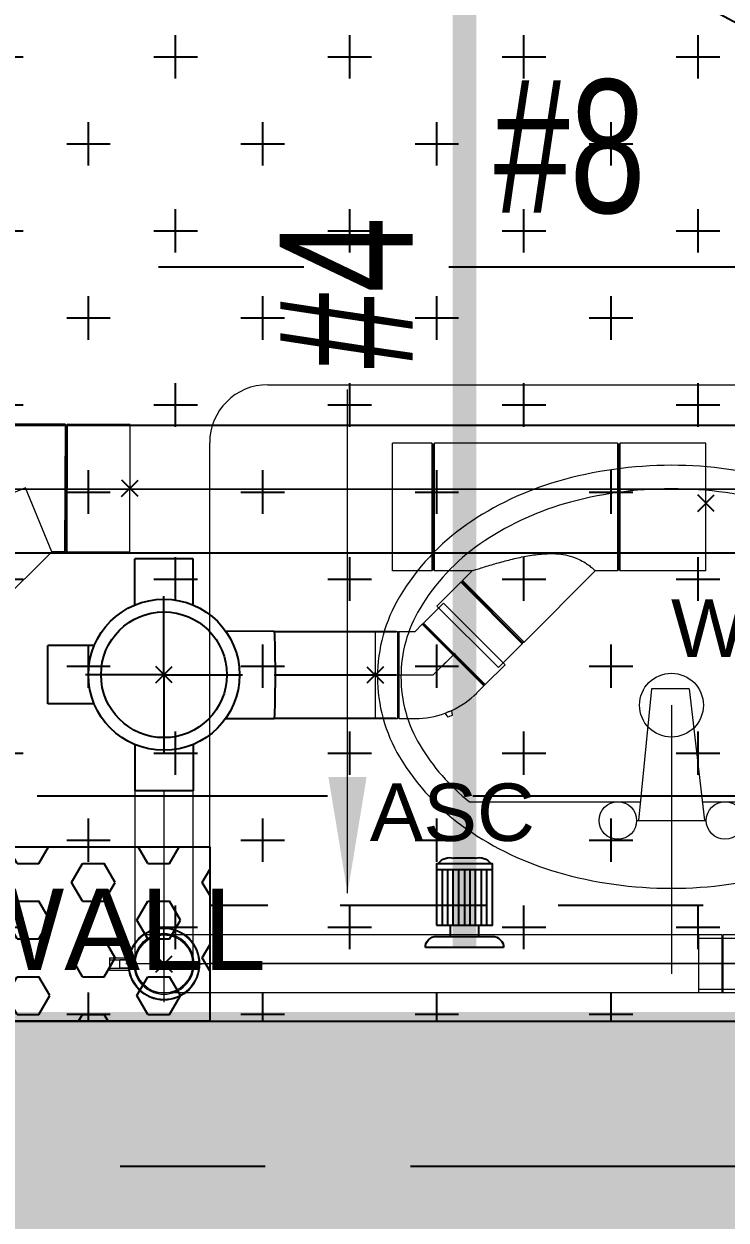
# Model space of a CAD drawing. Header units: millimetres. Extents: x 1135099 to 1230264, y -5736945 to -5695799.
# Drawn here: x 1198131 to 1198736, y -5708021 to -5706990 of the extents above; entities that cross this region are included whole.
import ezdxf

# ---------------------------------------------------------------- set-up
doc = ezdxf.new("R2010")
doc.units = ezdxf.units.MM
doc.header["$LTSCALE"] = 1000
doc.header["$MEASUREMENT"] = 0
for name, pattern in [('2BHK-A - BACK$1$( Hidden )', [0.375, 0.25, -0.125]), ('2BHK-A - BACK$1$AUDIT_D_120904163729-0', [0]), ('2BHK-A - BACK$1$HIDDEN', [0.375, 0.25, -0.125]), ('AUDIT_D_120904163729-0', [0]), ('T8(T9 IS SIMILAR) - DIMENSION & TEXTING$0$1', [0]), ('T8(T9 IS SIMILAR) - DIMENSION & TEXTING$0$CENTERX2', [101.6, 63.5, -12.7, 12.7, -12.7]), ('T8(T9 IS SIMILAR) - DIMENSION & TEXTING$0$HIDDEN', [0.375, 0.25, -0.125]), ('T8(T9 IS SIMILAR) - DIMENSION & TEXTING$1$AUDIT_D_120904163729-0', [0]), ('T8_REFUGE COLUMNS$0$CENTER2', [1.125, 0.75, -0.125, 0.125, -0.125])]:
    doc.linetypes.add(name, pattern=pattern)
doc.layers.get('0').update_dxf_attribs({"linetype": 'AUDIT_D_120904163729-0'})
for name, color, linetype in [('2BHK-A - BACK$0$A-TOI SUNK 50MM', 8, 'Continuous'), ('2BHK-A - BACK$0$LEDGE WALL', 5, 'Continuous'), ('2BHK-A - BACK$1$A-HATCH -160', 251, '2BHK-A - BACK$1$AUDIT_D_120904163729-0'), ('T8(T9 IS SIMILAR) - DIMENSION & TEXTING$0$2BHK-A - BACK$0$ANNO', 7, 'Continuous'), ('T8(T9 IS SIMILAR) - DIMENSION & TEXTING$0$A-DIMENSIONS', 2, 'T8(T9 IS SIMILAR) - DIMENSION & TEXTING$0$HIDDEN'), ('T8(T9 IS SIMILAR) - DIMENSION & TEXTING$0$A-PLUMBING', 7, 'T8(T9 IS SIMILAR) - DIMENSION & TEXTING$1$AUDIT_D_120904163729-0'), ('T8(T9 IS SIMILAR) - DIMENSION & TEXTING$0$KITCHEN BLOCK', 255, 'Continuous'), ('T8(T9 IS SIMILAR) - DIMENSION & TEXTING$0$pl-110 dia soil pipe', 1, 'Continuous'), ('T8(T9 IS SIMILAR) - DIMENSION & TEXTING$0$pl-110 dia soil pipe1', 1, 'Continuous'), ('T8(T9 IS SIMILAR) - DIMENSION & TEXTING$0$pl-75 dia waste pipe', 3, 'Continuous'), ('T8(T9 IS SIMILAR) - DIMENSION & TEXTING$0$pl-75 dia waste pipe1', 3, 'Continuous'), ('T8(T9 IS SIMILAR) - DIMENSION & TEXTING$0$PL-FITTINGS', 5, 'Continuous'), ('T8(T9 IS SIMILAR) - DIMENSION & TEXTING$0$U-TI-75MM WASTE WATER PIPE', 3, 'Continuous'), ('T8(T9 IS SIMILAR) - DIMENSION & TEXTING$0$U-TI-BOILER', 1, 'T8(T9 IS SIMILAR) - DIMENSION & TEXTING$0$1'), ('T8(T9 IS SIMILAR) - DIMENSION & TEXTING$0$U-TI-TEXT', 7, 'Continuous'), ('T8(T9 IS SIMILAR) - DIMENSION & TEXTING$0$U-TI-WS', 5, 'Continuous'), ('T8_REFUGE COLUMNS$0$A-CENTERLINE', 193, 'T8_REFUGE COLUMNS$0$CENTER2'), ('T8_REFUGE COLUMNS$1$A-RCC COLS', 3, 'Continuous'), ('T8_TYPICAL COLUMNS$0$A-RCC COLS', 3, 'Continuous')]:
    doc.layers.add(name, color=color, linetype=linetype)
for name, color, linetype, lineweight in [('2BHK-A - BACK$1$a-TOI-fixtures', 251, 'Continuous', 0), ('T8(T9 IS SIMILAR) - DIMENSION & TEXTING$0$pl-50dia waste pie', 6, 'Continuous', 0), ('T8(T9 IS SIMILAR) - DIMENSION & TEXTING$0$pl-50dia waste pipe1', 6, 'Continuous', 0), ('T8(T9 IS SIMILAR) - DIMENSION & TEXTING$1$R0-18-10-2014-T1-1st Podium Floor Plan$0$Text', 2, 'Continuous', 0), ('T8(T9 IS SIMILAR)$0$D&W', 8, 'Continuous', 25)]:
    doc.layers.add(name, color=color, linetype=linetype, lineweight=lineweight)
doc.layers.add('A-RERA CARPET AREA', color=30, linetype='Continuous', plot=False)
doc.layers.add('T8(T9 IS SIMILAR) - DIMENSION & TEXTING$0$GEB-BEZUG', color=2, linetype='Continuous', lineweight=25, true_color=0xffff00)
doc.layers.add('T8_REFUGE COLUMNS$1$COL-HATCH', color=7, linetype='Continuous', lineweight=25, true_color=0xa3a3a3)
doc.styles.add('T8(T9 IS SIMILAR) - DIMENSION & TEXTING$0$2BHK-A - BACK$0$arial', font='sanss___.ttf')
doc.styles.add('T8(T9 IS SIMILAR) - DIMENSION & TEXTING$0$arial', font='sanss___.ttf')
doc.styles.add('T8(T9 IS SIMILAR) - DIMENSION & TEXTING$0$Romans 1', font='romans.shx', dxfattribs={"height": 100})
doc.styles.add('T8(T9 IS SIMILAR) - DIMENSION & TEXTING$1$ARIAL ARROW', font='swisscl.ttf')
doc.styles.add('T8(T9 IS SIMILAR) - DIMENSION & TEXTING$1$Tahoma', font='tahoma.ttf')
doc.dimstyles.new('T8(T9 IS SIMILAR) - DIMENSION & TEXTING$0$ALPINE S', dxfattribs={"dimscale": 0, "dimtxt": 100, "dimasz": 75, "dimexe": 0, "dimexo": 0, "dimgap": 75, "dimtad": 1, "dimdec": 0, "dimzin": 0, "dimdsep": 46, "dimtxsty": 'T8(T9 IS SIMILAR) - DIMENSION & TEXTING$0$Romans 1', "dimblk": 'T8(T9 IS SIMILAR) - DIMENSION & TEXTING$0$_ArchTick', "dimcen": 0.09, "dimclrd": 256, "dimclre": 256, "dimclrt": 7, "dimadec": 0, "dimazin": 0, "dimtfac": 1, "dimtdec": 0, "dimtofl": 0, "dimtmove": 1, "dimatfit": 0, "dimldrblk": 'T8(T9 IS SIMILAR) - DIMENSION & TEXTING$0$_Open90', "dimfxl": 1, "dimtolj": 1, "dimtzin": 0, "dimarcsym": 0})
doc.dimstyles.new('T8(T9 IS SIMILAR) - DIMENSION & TEXTING$1$SAMATA STD', dxfattribs={"dimtxt": 100, "dimasz": 50, "dimexe": 50, "dimexo": 50, "dimgap": 10, "dimtad": 0, "dimdec": 0, "dimrnd": 5, "dimzin": 0, "dimdsep": 46, "dimtxsty": 'T8(T9 IS SIMILAR) - DIMENSION & TEXTING$1$Tahoma', "dimblk": 'T8(T9 IS SIMILAR) - DIMENSION & TEXTING$1$_Origin2', "dimcen": -50, "dimdle": 50, "dimclrd": 7, "dimclre": 7, "dimclrt": 7, "dimadec": 0, "dimazin": 0, "dimtfac": 1, "dimtdec": 0, "dimtmove": 1, "dimatfit": 3, "dimfxl": 150, "dimtfill": 1, "dimtolj": 1, "dimtzin": 0, "dimlwd": -1, "dimlwe": -1, "dimarcsym": 0})

# ---------------------------------------------------------------- blocks, each defined once
blk = doc.blocks.new('T8(T9 IS SIMILAR) - DIMENSION & TEXTING$0$_ArchTick')
at = {"color": 0, "linetype": 'ByBlock', "const_width": 0.15}
blk.add_lwpolyline([(-0.5, -0.5), (0.5, 0.5)], dxfattribs=at)
blk = doc.blocks.new('*D560')
at = {"layer": 'T8(T9 IS SIMILAR) - DIMENSION & TEXTING$0$A-DIMENSIONS', "linetype": 'T8(T9 IS SIMILAR) - DIMENSION & TEXTING$0$HIDDEN', "lineweight": -2, "transparency": 16777216}
for p, q in [((1196642.3, -5707850.9), (1196642.3, -5707655.2)), ((1199092.3, -5707851.3), (1199092.3, -5707655.2))]:
    blk.add_line(p, q, dxfattribs=at)
at = {"layer": 'T8(T9 IS SIMILAR) - DIMENSION & TEXTING$0$A-DIMENSIONS', "lineweight": -2, "transparency": 16777216}
blk.add_line((1196642.3, -5707655.2), (1199092.3, -5707655.2), dxfattribs=at)
at = {"layer": 'T8(T9 IS SIMILAR) - DIMENSION & TEXTING$0$A-DIMENSIONS', "linetype": 'ByBlock', "lineweight": -2, "transparency": 16777216, "xscale": 75, "yscale": 75, "zscale": 75, "rotation": 180}
blk.add_blockref('T8(T9 IS SIMILAR) - DIMENSION & TEXTING$0$_ArchTick', (1196642.3, -5707655.2), dxfattribs=at)
at = {"layer": 'T8(T9 IS SIMILAR) - DIMENSION & TEXTING$0$A-DIMENSIONS', "linetype": 'ByBlock', "lineweight": -2, "transparency": 16777216, "xscale": 75, "yscale": 75, "zscale": 75}
blk.add_blockref('T8(T9 IS SIMILAR) - DIMENSION & TEXTING$0$_ArchTick', (1199092.3, -5707655.2), dxfattribs=at)
at = {"layer": 'T8(T9 IS SIMILAR) - DIMENSION & TEXTING$0$A-DIMENSIONS', "color": 7, "linetype": 'ByBlock', "transparency": 16777216, "insert": (1197867.3, -5707530.2), "char_height": 100, "attachment_point": 5, "style": 'T8(T9 IS SIMILAR) - DIMENSION & TEXTING$0$Romans 1'}
blk.add_mtext('\\A1;2450', dxfattribs=at)
blk = doc.blocks.new('T8(T9 IS SIMILAR) - DIMENSION & TEXTING$0$_Open90')
at = {"color": 0, "linetype": 'ByBlock', "lineweight": -2}
for p, q in [((-0.5, 0.5), (0, 0)), ((0, 0), (-1, 0)), ((0, 0), (-0.5, -0.5))]:
    blk.add_line(p, q, dxfattribs=at)
blk = doc.blocks.new('T8(T9 IS SIMILAR) - DIMENSION & TEXTING$0$Einfügepunkt')
at = {"layer": 'T8(T9 IS SIMILAR) - DIMENSION & TEXTING$0$GEB-BEZUG'}
for p, q in [((-7.1, -7.1), (7.1, 7.1)), ((-7.1, 7.1), (7.1, -7.1))]:
    blk.add_line(p, q, dxfattribs=at)
blk = doc.blocks.new('T8(T9 IS SIMILAR) - DIMENSION & TEXTING$0$367.135.16.1_A')
at = {"lineweight": 13, "ltscale": 25}
for p, q in [((-55, 251.1), (-55, 270)), ((-55, 270), (55, 270)), ((55, 251.1), (55, 270)), ((-166.2, 178.4), (-88.4, 256.2)), ((-88.4, 256.2), (-75, 242.8)), ((-53.9, 250), (-55, 251.1)), ((55, 251.1), (-55, 251.1)), ((-53.9, 250), (-55, 248.9)), ((-55, 222.8), (-55, 248.9)), ((-55, 248.9), (55, 248.9)), ((53.9, 250), (-53.9, 250)), ((53.9, 250), (55, 251.1)), ((53.9, 250), (55, 248.9)), ((55, 56.1), (55, 248.9)), ((-75, 242.8), (-152.8, 165)), ((-151.3, 163.5), (-73.5, 241.3)), ((-75, 241.3), (-151.3, 165)), ((-75, 241.3), (-75, 242.8)), ((-75, 241.3), (-73.5, 241.3)), ((-73.5, 241.3), (-55, 222.8)), ((0, 90), (-55, 222.8)), ((-166.2, 178.4), (-152.8, 165)), ((-151.3, 165), (-152.8, 165)), ((-151.3, 165), (-151.3, 163.5)), ((-151.3, 163.5), (-55, 67.2)), ((-55, 67.2), (0, 90)), ((-55, 56.1), (-55, 67.2)), ((-53.9, 55), (-55, 56.1)), ((55, 56.1), (-55, 56.1)), ((-53.9, 55), (-55, 53.9)), ((-55, 0), (-55, 53.9)), ((-55, 53.9), (55, 53.9)), ((-53.9, 55), (53.9, 55)), ((53.9, 55), (55, 56.1)), ((53.9, 55), (55, 53.9)), ((55, 0), (55, 53.9)), ((-55, 0), (55, 0))]:
    blk.add_line(p, q, dxfattribs=at)
blk.add_blockref('T8(T9 IS SIMILAR) - DIMENSION & TEXTING$0$Einfügepunkt', (0, 0), dxfattribs=at)
blk = doc.blocks.new('T8(T9 IS SIMILAR) - DIMENSION & TEXTING$0$388.001.00.1_G')
at = {"layer": 'T8(T9 IS SIMILAR) - DIMENSION & TEXTING$0$U-TI-75MM WASTE WATER PIPE', "ltscale": 5}
for p, q in [((-25.1, 60.1), (-25.1, 100)), ((-25.1, 100), (25.1, 100)), ((25.1, 60.1), (25.1, 100)), ((0, 0), (0, 67.6)), ((-60.1, 25.1), (-100, 25.1)), ((-100, -25.1), (-100, 25.1)), ((60.1, 25.1), (100, 25.1)), ((100, -25.1), (100, 25.1)), ((0, 0), (-67.6, 0)), ((0, 0), (0, 2.5)), ((0, 0), (0, -67.6)), ((0, 0), (67.6, 0)), ((0, 0), (-2.5, 0)), ((0, 0), (0, -2.5)), ((0, 0), (2.5, 0)), ((-60.1, -25.1), (-100, -25.1)), ((60.1, -25.1), (100, -25.1)), ((-37.7, -53.1), (-37.7, -95)), ((37.7, -53.1), (37.7, -95))]:
    blk.add_line(p, q, dxfattribs=at)
for radius in [65.1, 54.2]:
    blk.add_circle((0, 0), radius, dxfattribs=at)
blk.add_ellipse((0, -95), major_axis=(37.7, 0), ratio=0.026177, start_param=3.141593, end_param=6.283185, dxfattribs=at)
blk.add_blockref('T8(T9 IS SIMILAR) - DIMENSION & TEXTING$0$Einfügepunkt', (0, 0), dxfattribs=at)
blk = doc.blocks.new('T8(T9 IS SIMILAR) - DIMENSION & TEXTING$0$361.771.16.1_G')
at = {"lineweight": 13, "ltscale": 25}
for p, q in [((0, 0), (0, 32.8)), ((-47, 5.2), (-30.6, 5.2)), ((-47, -5.2), (-47, 5.2)), ((-47, 3.7), (-30.8, 3.7)), ((-38, 3.7), (-38, -3.8)), ((-30.8, 3.7), (-38, 3.7)), ((-47, -3.7), (-30.8, -3.7)), ((-47, -5.2), (-30.6, -5.2)), ((-38, -3.8), (-30.8, -3.8)), ((0, 0), (-32.8, 0)), ((0, 0), (0, -32.8)), ((0, 0), (32.8, 0))]:
    blk.add_line(p, q, dxfattribs=at)
for radius in [31, 30.3, 26, 25]:
    blk.add_circle((0, 0), radius, dxfattribs=at)
blk.add_blockref('T8(T9 IS SIMILAR) - DIMENSION & TEXTING$0$Einfügepunkt', (0, 0), dxfattribs=at)
blk = doc.blocks.new('T8(T9 IS SIMILAR) - DIMENSION & TEXTING$0$A$C3B5F61B8')
at = {"ltscale": 25}
for p, q in [((0.0244, 0.025), (0.039, 0.025)), ((0.0244, 0.022), (0.06, 0.022)), ((0.039, 0.025), (0.039, -0.025)), ((0.0395, 0.0245), (0.039, 0.025)), ((0.0395, 0.0245), (0.04, 0.025)), ((0.0395, 0.0245), (0.0395, -0.0245)), ((0.04, -0.025), (0.04, 0.025)), ((0.04, 0.025), (0.06, 0.025)), ((0.06, 0.025), (0.06, -0.025)), ((-0.0154, 0.0123), (-0.0133, 0.0145)), ((-0.0154, 0.0123), (-0.0124, 0.0082)), ((-0.0133, 0.0145), (-0.0092, 0.0115)), ((0.0218, -0.0001), (0.0243, 0)), ((0.0243, 0), (0.039, 0)), ((0.0375, 0), (0.04, 0)), ((0.039, 0), (0.0415, 0)), ((0.04, 0), (0.06, 0)), ((0.06, 0), (0.0625, 0)), ((-0.025, -0.04), (-0.025, -0.025)), ((-0.022, -0.06), (-0.022, -0.025)), ((0, -0.025), (0, -0.0225)), ((0, -0.04), (0, -0.025)), ((0.022, -0.06), (0.022, -0.025)), ((0.0243, -0.022), (0.06, -0.022)), ((0.0243, -0.025), (0.039, -0.025)), ((0.025, -0.04), (0.025, -0.025)), ((0.0395, -0.0245), (0.039, -0.025)), ((0.0395, -0.0245), (0.04, -0.025)), ((0.04, -0.025), (0.06, -0.025)), ((0.025, -0.04), (-0.025, -0.04)), ((-0.0245, -0.0405), (-0.025, -0.04)), ((-0.0245, -0.0405), (-0.025, -0.041)), ((-0.025, -0.06), (-0.025, -0.041)), ((-0.025, -0.041), (0.025, -0.041)), ((-0.0245, -0.0405), (0.0245, -0.0405)), ((0, -0.041), (0, -0.0385)), ((0, -0.0425), (0, -0.04)), ((0, -0.041), (0, -0.0435)), ((0.0245, -0.0405), (0.025, -0.04)), ((0.0245, -0.0405), (0.025, -0.041)), ((0.025, -0.06), (0.025, -0.041)), ((0, -0.0575), (0, -0.0435)), ((-0.025, -0.06), (0.025, -0.06)), ((0, -0.06), (0, -0.0575)), ((0, -0.06), (0, -0.0625))]:
    blk.add_line(p, q, dxfattribs=at)
at = {"ltscale": 25, "flags": 128}
blk.add_lwpolyline([(-0.0092, 0.0115), (-0.0092, 0.0115), (-0.0092, 0.0115), (-0.0093, 0.0114), (-0.0094, 0.0113), (-0.0095, 0.0112), (-0.0096, 0.011), (-0.0098, 0.0108), (-0.0099, 0.0107), (-0.0101, 0.0105), (-0.0103, 0.0103), (-0.0105, 0.01), (-0.0107, 0.0098), (-0.011, 0.0096), (-0.0112, 0.0094), (-0.0114, 0.0092), (-0.0116, 0.009), (-0.0117, 0.0088), (-0.0119, 0.0087), (-0.012, 0.0085), (-0.0122, 0.0084), (-0.0123, 0.0083), (-0.0123, 0.0083), (-0.0124, 0.0082), (-0.0124, 0.0082)], dxfattribs=at)
at = {"ltscale": 25}
for radius, start, end in [(0.047, 91.5, 180), (0.05, 91.5, 133.1131), (0.05, 138.3869, 180), (0.025, 91.5, 180), (0.025, 88.0623, 91.5), (0.025, 180, 183.4377), (0.003, 91.5, 180)]:
    blk.add_arc((0.025, -0.025), radius, start, end, dxfattribs=at)
at = {"ltscale": 25, "xscale": 0.001, "yscale": 0.001, "zscale": 0.001}
blk.add_blockref('T8(T9 IS SIMILAR) - DIMENSION & TEXTING$0$Einfügepunkt', (0, -0.06), dxfattribs=at)
blk = doc.blocks.new('T8(T9 IS SIMILAR) - DIMENSION & TEXTING$0$367.125.16.1_A')
at = {"lineweight": 13, "ltscale": 25}
for p, q in [((-73.7, 161.5, -0.8), (-73.7, 195.4, -0.8)), ((-73.7, 195.4, -0.8), (36.3, 195.4, -0.8)), ((36.3, 161.5, -0.8), (36.3, 195.4, -0.8)), ((-157.1, 104.1), (-104.1, 157.1)), ((-104.1, 157.1), (-83.6, 136.6)), ((-72.6, 160.4, -0.8), (-73.7, 161.5, -0.8)), ((36.3, 161.5, -0.8), (-73.7, 161.5, -0.8)), ((-72.6, 160.4, -0.8), (-73.7, 159.3, -0.8)), ((-73.7, 126.7, -0.8), (-73.7, 159.3, -0.8)), ((-73.7, 159.3, -0.8), (36.3, 159.3, -0.8)), ((35.2, 160.4, -0.8), (-72.6, 160.4, -0.8)), ((35.2, 160.4, -0.8), (36.3, 161.5, -0.8)), ((35.2, 160.4, -0.8), (36.3, 159.3, -0.8)), ((36.3, 1.5, -0.8), (36.3, 159.3, -0.8)), ((-83.6, 136.6), (-136.6, 83.6)), ((-135.1, 82.1), (-82.1, 135.1)), ((-83.6, 135.1), (-135.1, 83.6)), ((-83.6, 135.1), (-83.6, 136.6)), ((-83.6, 135.1), (-82.1, 135.1)), ((-82.1, 135.1), (-73.7, 126.7)), ((-157.1, 104.1), (-136.6, 83.6)), ((-135.1, 83.6), (-136.6, 83.6)), ((-135.1, 83.6), (-135.1, 82.1)), ((-135.1, 82.1), (-73.6, 20.6)), ((-73.7, 1.5, -0.8), (-73.7, 20.7, 0.1)), ((-72.6, 0.4, -0.8), (-73.7, 1.5, -0.8)), ((36.3, 1.5, -0.8), (-73.7, 1.5, -0.8)), ((-72.6, 0.4, -0.8), (-73.7, -0.7, -0.8)), ((-72.6, 0.4, -0.8), (35.2, 0.4, -0.8)), ((35.2, 0.4, -0.8), (36.3, 1.5, -0.8)), ((35.2, 0.4, -0.8), (36.3, -0.7, -0.8)), ((-73.7, -74.6, -0.8), (-73.7, -0.7, -0.8)), ((-73.7, -0.7, -0.8), (36.3, -0.7, -0.8)), ((36.3, -74.6, -0.8), (36.3, -0.7, -0.8)), ((-73.7, -74.6, -0.8), (36.3, -74.6, -0.8))]:
    blk.add_line(p, q, dxfattribs=at)
blk.add_open_spline([(-73.7, 126.7, 0.1), (-73.7, 126.7, 0.1), (-73.5, 126.2, 0.1), (-72.9, 124.3, 0.1), (-72.5, 123, 0.1), (-71, 118.3, 0.1), (-69.7, 114, 0.1), (-67.4, 106.3, 0.1), (-66.3, 102.4, 0.1), (-64.2, 94.2, 0.1), (-63.1, 89.9, 0.1), (-61.2, 81.1, 0.1), (-60.4, 76.6, 0.1), (-59.3, 67.7, 0.1), (-58.9, 63.3, 0.1), (-58.9, 56.2, 0.1), (-59.1, 53.3, 0.1), (-59.8, 47.7, 0.1), (-60.3, 44.9, 0.1), (-61.8, 39.7, 0.1), (-62.7, 37.2, 0.1), (-64.8, 32.9, 0.1), (-65.9, 30.9, 0.1), (-67.8, 27.9, 0.1), (-68.7, 26.6, 0.1), (-70.4, 24.4, 0.1), (-71.2, 23.5, 0.1), (-72.4, 22.1, 0.1), (-72.9, 21.5, 0.1), (-73.5, 20.8, 0.1), (-73.7, 20.7, 0.1), (-73.7, 20.7, 0.1)], degree=3, knots=[8.222625, 8.222625, 8.222625, 8.222625, 8.980345, 8.980345, 9.738065, 9.738065, 11.253506, 11.253506, 12.551442, 12.551442, 13.849378, 13.849378, 15.147314, 15.147314, 16.44525, 16.44525, 17.266568, 17.266568, 18.087887, 18.087887, 18.909205, 18.909205, 19.730524, 19.730524, 20.43574, 20.43574, 21.140957, 21.140957, 21.846174, 21.846174, 22.551391, 22.551391, 22.551391, 22.551391], dxfattribs=at)
blk.add_blockref('T8(T9 IS SIMILAR) - DIMENSION & TEXTING$0$Einfügepunkt', (-15.4, -74.6, 0.1), dxfattribs=at)
blk = doc.blocks.new('T8(T9 IS SIMILAR) - DIMENSION & TEXTING$0$365.045.16.1_A')
at = {"lineweight": 13, "ltscale": 25}
for p, q in [((-61.9, 8.8), (-8.8, 61.9)), ((8.3, 44.7), (-8.8, 61.9)), ((8.3, 44.7), (-44.7, -8.3)), ((-43.7, -9.4), (9.4, 43.7)), ((8.3, 43.7), (-43.7, -8.3)), ((8.3, 43.7), (8.3, 44.7)), ((8.3, 43.7), (9.4, 43.7)), ((15.5, 37.5), (9.4, 43.7)), ((-17.1, 17.1), (-18.9, 18.9)), ((0, 0), (-17.1, 17.1)), ((-9.2, 9.2), (-11, 11)), ((34.7, 16.5), (30.6, 16)), ((36.3, 12.9), (32.9, 10.3)), ((34.7, 16.5), (36.3, 12.9)), ((-44.7, -8.3), (-61.9, 8.8)), ((0, -15.5), (0, 0)), ((-43.7, -8.3), (-44.7, -8.3)), ((-43.7, -8.3), (-43.7, -9.4)), ((-37.5, -15.5), (-43.7, -9.4)), ((-37.5, -29.3), (-37.5, -15.5)), ((0, -29.3), (0, -15.5)), ((37.5, -29.3), (37.5, -15.5)), ((-36.7, -30), (-37.5, -29.3)), ((37.5, -29.3), (-37.5, -29.3)), ((-36.7, -30), (-37.5, -30.7)), ((-37.5, -50), (-37.5, -30.7)), ((-37.5, -30.7), (37.5, -30.7)), ((-36.7, -30), (36.8, -30)), ((0, -31.8), (0, -29.3)), ((36.8, -30), (37.5, -29.3)), ((36.8, -30), (37.5, -30.7)), ((37.5, -50), (37.5, -30.7)), ((-37.5, -50), (37.5, -50)), ((0, -50), (-2.5, -50)), ((0, -50), (0, -47.5)), ((0, -50), (0, -52.5)), ((0, -50), (2.5, -50))]:
    blk.add_line(p, q, dxfattribs=at)
for start, end in [(24.8604, 45), (0, 20.1396)]:
    blk.add_arc((-37.5, -15.5), 75, start, end, dxfattribs=at)
blk.add_open_spline([(32.9, 10.3), (32.9, 10.3), (32.9, 10.3), (32.8, 10.5), (32.8, 10.6), (32.6, 11), (32.4, 11.3), (32.2, 11.9), (32.1, 12.1), (31.9, 12.6), (31.8, 12.8), (31.6, 13.2), (31.6, 13.4), (31.4, 13.8), (31.3, 14), (31.1, 14.6), (31, 14.9), (30.8, 15.4), (30.7, 15.6), (30.6, 15.9), (30.6, 16), (30.6, 16)], degree=3, knots=[-0.9758327, -0.9758327, -0.9758327, -0.9758327, -0.8930469, -0.8930469, -0.7796093, -0.7796093, -0.6561479, -0.6561479, -0.5667077, -0.5667077, -0.5007206, -0.5007206, -0.4380575, -0.4380575, -0.3616519, -0.3616519, -0.247098, -0.247098, -0.1245121, -0.1245121, 0, 0, 0, 0], dxfattribs=at)
blk.add_blockref('T8(T9 IS SIMILAR) - DIMENSION & TEXTING$0$Einfügepunkt', (0, -50), dxfattribs=at)
blk = doc.blocks.new('T8(T9 IS SIMILAR) - DIMENSION & TEXTING$0$ASC')
at = {"layer": 'T8(T9 IS SIMILAR) - DIMENSION & TEXTING$0$U-TI-BOILER'}
for points in [[(631187.54005, 41364.6471), (631187.55365, 41364.6471)], [(631187.56485, 41364.6039), (631187.52885, 41364.6039), (631187.52885, 41364.6399), (631187.52885, 41364.6435), (631187.56485, 41364.6435), (631187.56485, 41364.6039)], [(631187.56485, 41364.6399), (631187.52885, 41364.6399)], [(631187.53245, 41364.6039), (631187.53245, 41364.6399)], [(631187.53605, 41364.6399), (631187.53605, 41364.6039)], [(631187.53965, 41364.6039), (631187.53965, 41364.6399)], [(631187.54325, 41364.6039), (631187.54325, 41364.6399)], [(631187.54685, 41364.6399), (631187.54685, 41364.6039)], [(631187.55045, 41364.6039), (631187.55045, 41364.6399)], [(631187.55405, 41364.6039), (631187.55405, 41364.6399)], [(631187.55765, 41364.6039), (631187.55765, 41364.6399)], [(631187.56125, 41364.6399), (631187.56125, 41364.6039)], [(631187.53785, 41364.6039), (631187.53785, 41364.5967)], [(631187.55585, 41364.5967), (631187.55585, 41364.6039)], [(631187.56485, 41364.5967), (631187.52885, 41364.5967)], [(631187.52165, 41364.5895), (631187.57205, 41364.5895)]]:
    blk.add_lwpolyline(points, dxfattribs=at)
for centre, radius, start, end in [((631187.53736, 41364.6384), 0.00911, 72.81975, 145.94062), ((631187.55634, 41364.6384), 0.00911, 34.05939, 107.18025), ((631187.52885, 41364.5895), 0.0072, 90, 180), ((631187.56485, 41364.5895), 0.0072, 0, 90)]:
    blk.add_arc(centre, radius, start, end, dxfattribs=at)
blk = doc.blocks.new('T8(T9 IS SIMILAR) - DIMENSION & TEXTING$0$A$C77D62699')
at = {"layer": 'T8(T9 IS SIMILAR) - DIMENSION & TEXTING$0$pl-110 dia soil pipe1'}
for p, q in [((-9955.4, 6538.4, -0.1), (-7960.6, 6538, -0.7)), ((-9955.4, 6428.3, -0.1), (-7980.9, 6428, -0.7))]:
    blk.add_line(p, q, dxfattribs=at)
at = {"layer": 'T8(T9 IS SIMILAR) - DIMENSION & TEXTING$0$pl-110 dia soil pipe1', "color": 12, "linetype": 'T8(T9 IS SIMILAR) - DIMENSION & TEXTING$0$CENTERX2'}
blk.add_line((-9955.4, 6483.3, -0.1), (-7953, 6483, -0.7), dxfattribs=at)
at = {"layer": 'T8(T9 IS SIMILAR) - DIMENSION & TEXTING$0$pl-50dia waste pipe1'}
for p, q in [((-9226, 6223.1, -0.2), (-9226, 6073.9, 0)), ((-9175.9, 6223.1, -0.2), (-9175.9, 6073.9, 0)), ((-8740.3, 6098.9, 0.7), (-9219.2, 6098.9, 0.1)), ((-8740.3, 6048.9, 0), (-9208.1, 6048.9, 0))]:
    blk.add_line(p, q, dxfattribs=at)
at = {"layer": 'T8(T9 IS SIMILAR) - DIMENSION & TEXTING$0$pl-50dia waste pipe1', "color": 12, "linetype": 'T8(T9 IS SIMILAR) - DIMENSION & TEXTING$0$CENTERX2'}
for p, q in [((-9200.9, 6223.1, -0.2), (-9200.9, 6073.9, 0)), ((-8740.3, 6073.9, 0), (-9226.9, 6073.9, 0))]:
    blk.add_line(p, q, dxfattribs=at)
at = {"layer": 'T8(T9 IS SIMILAR) - DIMENSION & TEXTING$0$pl-50dia waste pipe1', "ltscale": 0.1}
blk.add_circle((-9200.9, 6073.9, -0.2), 25, dxfattribs=at)
at = {"layer": 'T8(T9 IS SIMILAR) - DIMENSION & TEXTING$0$pl-75 dia waste pipe1'}
for p, q in [((-9105.9, 6360.4, -0.2), (-9000.8, 6360.4, -0.4)), ((-9105.9, 6285.8, -0.2), (-9000.8, 6285.8, -0.4))]:
    blk.add_line(p, q, dxfattribs=at)
at = {"layer": 'T8(T9 IS SIMILAR) - DIMENSION & TEXTING$0$pl-75 dia waste pipe1', "color": 12, "linetype": 'T8(T9 IS SIMILAR) - DIMENSION & TEXTING$0$CENTERX2'}
blk.add_line((-9105.9, 6323.1, -0.2), (-9000.8, 6323.1, -0.4), dxfattribs=at)
at = {"layer": 'T8(T9 IS SIMILAR) - DIMENSION & TEXTING$0$U-TI-WS', "lineweight": 40, "ltscale": 0.01, "const_width": 20.5, "elevation": 0}
blk.add_lwpolyline([(-8942.1, 6088), (-8942.1, 7038.5)], dxfattribs=at)
at = {"layer": 'T8(T9 IS SIMILAR) - DIMENSION & TEXTING$0$KITCHEN BLOCK', "xscale": -1336.57500664649, "yscale": 1336.575006646491, "zscale": 1336.575006646491, "rotation": 0.003067511713359394}
blk.add_blockref('T8(T9 IS SIMILAR) - DIMENSION & TEXTING$0$ASC', (843623516.3, -55235622, 0), dxfattribs=at)
at = {"layer": 'T8(T9 IS SIMILAR) - DIMENSION & TEXTING$0$pl-110 dia soil pipe', "ltscale": 0.1}
for name, p, xscale, yscale, zscale, rotation in [('T8(T9 IS SIMILAR) - DIMENSION & TEXTING$0$367.135.16.1_A', (-9230.2, 6483.7, -0.2), 1.00002015893508, 1.00002015893508, 1.00002015893508, 89.7999340079057), ('T8(T9 IS SIMILAR) - DIMENSION & TEXTING$0$367.125.16.1_A', (-8808.7, 6486.4, 0.4), 1.000020158935082, 1.000020158935082, 1.000020158935082, 90.00000000000001)]:
    blk.add_blockref(name, p, dxfattribs=dict(at, xscale=xscale, yscale=yscale, zscale=zscale, rotation=rotation))
at = {"layer": 'T8(T9 IS SIMILAR) - DIMENSION & TEXTING$0$pl-50dia waste pie', "rotation": 180}
for name, p, xscale, yscale, zscale in [('T8(T9 IS SIMILAR) - DIMENSION & TEXTING$0$A$C3B5F61B8', (-8680.3, 6073.9, 0.7), 1000.020158935082, 1000.020158935082, 1000.020158935082), ('T8(T9 IS SIMILAR) - DIMENSION & TEXTING$0$361.771.16.1_G', (-9200.9, 6073.9, 0), -1.000020158935082, 1.000020158935082, 1.000020158935082)]:
    blk.add_blockref(name, p, dxfattribs=dict(at, xscale=xscale, yscale=yscale, zscale=zscale))
at = {"layer": 'T8(T9 IS SIMILAR) - DIMENSION & TEXTING$0$pl-75 dia waste pipe', "ltscale": 0.1, "xscale": 1.000020158935082, "yscale": 1.000020158935082, "zscale": 1.000020158935082, "rotation": 270}
blk.add_blockref('T8(T9 IS SIMILAR) - DIMENSION & TEXTING$0$365.045.16.1_A', (-8969, 6322.9, -0.4), dxfattribs=at)
at = {"layer": 'T8(T9 IS SIMILAR) - DIMENSION & TEXTING$0$PL-FITTINGS', "xscale": 1.000020158935082, "yscale": 1.000020158935082, "zscale": 1.000020158935082, "rotation": 89.99996429272495}
blk.add_blockref('T8(T9 IS SIMILAR) - DIMENSION & TEXTING$0$388.001.00.1_G', (-9200.9, 6323.1, -0.2), dxfattribs=at)
blk.add_blockref('T8(T9 IS SIMILAR) - DIMENSION & TEXTING$0$388.001.00.1_G', (-9200.9, 6323.1, -0.2), dxfattribs=at)
at = {"layer": 'T8(T9 IS SIMILAR) - DIMENSION & TEXTING$0$2BHK-A - BACK$0$ANNO', "insert": (-9737.7, 6067.8), "char_height": 70, "width": 2352.206, "attachment_point": 7, "style": 'T8(T9 IS SIMILAR) - DIMENSION & TEXTING$0$2BHK-A - BACK$0$arial'}
blk.add_mtext('LEDGE WALL', dxfattribs=at)
at = {"layer": 'T8(T9 IS SIMILAR) - DIMENSION & TEXTING$0$U-TI-TEXT', "style": 'T8(T9 IS SIMILAR) - DIMENSION & TEXTING$0$arial'}
for s, p in [('WHB', (-8764.2, 6338.5, 3)), ('ASC', (-9023.6, 6179.9, 3))]:
    blk.add_text(s, height=49.53, rotation=359.9999, dxfattribs=at).set_placement(p)
blk = doc.blocks.new('T8(T9 IS SIMILAR) - DIMENSION & TEXTING$1$_Origin2')
at = {"color": 0, "linetype": 'ByBlock', "lineweight": -2}
blk.add_line((-0.5, 0), (-1, 0), dxfattribs=at)
for radius in [0.5, 0.25]:
    blk.add_circle((0, 0), radius, dxfattribs=at)
blk = doc.blocks.new('T8_REFUGE COLUMNS')
at = {"layer": 'T8_REFUGE COLUMNS$1$COL-HATCH', "linetype": 'ByBlock'}
h = blk.add_hatch(color=256, dxfattribs=at)
h.dxf.hatch_style = 1
h.paths.add_polyline_path([(1196642.1, -5708099.9), (1199252.1, -5708099.9), (1199252.1, -5707849.9), (1196642.1, -5707849.9)])
at = {"layer": 'T8_REFUGE COLUMNS$0$A-CENTERLINE'}
for p, q in [((1217248.2, -5707199.9), (1182156.9, -5707199.9)), ((1217215, -5707974.9), (1182156.9, -5707974.9))]:
    blk.add_line(p, q, dxfattribs=at)
at = {"layer": 'T8_REFUGE COLUMNS$1$A-RCC COLS', "linetype": 'ByBlock'}
blk.add_lwpolyline([(1196642.1, -5708099.9), (1199252.1, -5708099.9), (1199252.1, -5707849.9), (1196642.1, -5707849.9)], close=True, dxfattribs=at)
blk = doc.blocks.new('T8_TYPICAL COLUMNS')
at = {"layer": 'T8_TYPICAL COLUMNS$0$A-RCC COLS', "linetype": 'ByBlock'}
blk.add_blockref('T8_REFUGE COLUMNS', (0, 0), dxfattribs=at)
blk = doc.blocks.new('2BHK-A - BACK$0$WB1')
at = {"color": 0, "linetype": 'ByBlock', "ltscale": 1000}
for p, q in [((190074.4, -1779394.5), (190063, -1779507.9)), ((190106.8, -1779394.5), (190119.9, -1779507.9)), ((189917.5, -1779491.7), (190064.6, -1779491.7)), ((190118, -1779491.7), (190265.4, -1779491.7)), ((190061.5, -1779507.9), (190121.4, -1779507.9))]:
    blk.add_line(p, q, dxfattribs=at)
at = {"color": 0, "linetype": 'ByBlock'}
blk.add_line((190106.8, -1779394.5), (190074.4, -1779394.5), dxfattribs=at)
for centre, major_axis, start_param, end_param in [((190091.4, -1779555.7), (-92.6, 341.5), 6.018375, 6.298924), ((190091.4, -1779555.7), (-92.6, 341.5), 5.737826, 6.018375), ((190067.1, -1779471.3), (-69.6, 256.7), 0.015739, 0.342992), ((190115.8, -1779471.3), (-69.6, 256.7), 5.410573, 5.737826), ((190091.4, -1779555.7), (-87.3, 322), 6.018375, 6.298924), ((190091.4, -1779555.7), (-87.3, 322), 5.737826, 6.018375), ((190067.1, -1779471.3), (-64.3, 237.2), 0.015739, 0.342992), ((190115.8, -1779471.3), (-64.3, 237.2), 5.410573, 5.737826), ((190030, -1779417.8), (-52.6, 193.9), 0.342992, 0.768932), ((190152.9, -1779417.8), (-52.6, 193.9), 4.984633, 5.410573), ((190030, -1779417.8), (-47.3, 174.4), 0.342992, 0.768932), ((190152.9, -1779417.8), (-47.3, 174.4), 4.984633, 5.410573), ((189973.2, -1779384.1), (-35.3, 130.2), 0.768932, 1.305986), ((190209.6, -1779384.1), (-35.3, 130.2), 4.447579, 4.984633), ((189973.2, -1779384.1), (-30, 110.7), 0.768932, 1.305986), ((190209.6, -1779384.1), (-30, 110.7), 4.447579, 4.984633), ((189973.2, -1779384.1), (-35.3, 130.2), 1.305986, 1.84304), ((189973.2, -1779384.1), (-30, 110.7), 1.305986, 1.84304), ((190209.6, -1779384.1), (-30, 110.7), 3.910525, 4.447579), ((190209.6, -1779384.1), (-35.3, 130.2), 3.910525, 4.447579), ((190030, -1779350.3), (-47.3, 174.4), 1.84304, 2.20494), ((190152.9, -1779350.3), (-47.3, 174.4), 3.548625, 3.910525), ((190030, -1779350.3), (-52.6, 193.9), 1.84304, 2.268981), ((190152.9, -1779350.3), (-52.6, 193.9), 3.484585, 3.910525), ((190045.3, -1779507.9), (-4.2, 15.6), 6.018375, 12.30156), ((190137.6, -1779507.9), (-4.2, 15.6), 6.018375, 12.30156), ((190067.1, -1779296.9), (-69.6, 256.7), 2.268981, 2.596234), ((190115.8, -1779296.9), (-69.6, 256.7), 3.157331, 3.484585), ((190091.4, -1779212.5), (-92.6, 341.5), 2.596234, 2.876783), ((190091.4, -1779212.5), (-92.6, 341.5), 2.876783, 3.157331)]:
    blk.add_ellipse(centre, major_axis=major_axis, ratio=1, start_param=start_param, end_param=end_param, dxfattribs=at)
blk = doc.blocks.new('2BHK-A - BACK')
at = {"layer": '2BHK-A - BACK$0$A-TOI SUNK 50MM'}
h = blk.add_hatch(dxfattribs=at)
h.set_pattern_fill('CROSS', color=256, scale=300, style=0)
h.set_pattern_definition([(9e-15, (54492.616, 14881.46), (75, 75), [37.5, -112.5]), (90, (54511.366, 14862.71), (-75, 75), [37.5, -112.5])])
h.paths.add_polyline_path([(1196642.1, -5706399.9), (1199092.2, -5706399.9), (1199092.2, -5707849.9), (1196642.1, -5707849.9)])
h.paths.add_polyline_path([(1202691.8, -5706399.9), (1200442.1, -5706399.9), (1200442.1, -5707850.3), (1202692.3, -5707850.3)])
at = {"layer": '2BHK-A - BACK$1$A-HATCH -160', "linetype": 'ByBlock'}
h = blk.add_hatch(dxfattribs=at)
h.set_pattern_fill('HEX', color=256, scale=150)
h.paths.add_polyline_path([(1198292.2, -5707699.5), (1198292.2, -5707849.5), (1197492.2, -5707849.5), (1197492.2, -5707699.5)])
at = {"color": 0, "linetype": '2BHK-A - BACK$1$( Hidden )', "ltscale": 0.25}
blk.add_arc((1199078.2, -5706349.4), 721.1, 180.0347, 267.627, dxfattribs=at)
at = {"layer": '2BHK-A - BACK$0$A-TOI SUNK 50MM'}
blk.add_lwpolyline([(1196642.1, -5706399.9), (1199092.2, -5706399.9), (1199092.2, -5707849.9), (1196642.1, -5707849.9)], close=True, dxfattribs=at)
at = {"layer": '2BHK-A - BACK$0$LEDGE WALL', "linetype": '2BHK-A - BACK$1$HIDDEN', "ltscale": 0.5}
blk.add_line((1199092.2, -5707749.8), (1198292.2, -5707749.8), dxfattribs=at)
at = {"layer": '2BHK-A - BACK$0$LEDGE WALL'}
blk.add_lwpolyline([(1198292.2, -5707699.5), (1198292.2, -5707849.5), (1197492.2, -5707849.5), (1197492.2, -5707699.5)], close=True, dxfattribs=at)
at = {"layer": '2BHK-A - BACK$1$a-TOI-fixtures', "color": 1}
for p, q in [((1198342.2, -5707301.2), (1199092.2, -5707301.2)), ((1198292.2, -5707799.5), (1198292.2, -5707351.2))]:
    blk.add_line(p, q, dxfattribs=at)
at = {"layer": '2BHK-A - BACK$1$a-TOI-fixtures', "extrusion": (-2.53027e-07, 3.53358e-09, 1)}
blk.add_line((1198689.9, -5707577.3, 0), (1198689.9, -5707808.9), dxfattribs=at)
at = {"layer": '2BHK-A - BACK$1$a-TOI-fixtures'}
blk.add_line((1198292.2, -5707799.5), (1199092.2, -5707799.5), dxfattribs=at)
at = {"layer": '2BHK-A - BACK$1$a-TOI-fixtures', "extrusion": (-2.53027e-07, 3.53358e-09, 1)}
blk.add_circle((1198689.9, -5707577.3, -0.3), 27.5, dxfattribs=at)
at = {"layer": '2BHK-A - BACK$1$a-TOI-fixtures', "color": 1}
blk.add_arc((1198342.2, -5707351.2), 50, 90, 180, dxfattribs=at)
at = {"layer": '2BHK-A - BACK$1$a-TOI-fixtures', "rotation": 0.008288086606578331}
blk.add_blockref('2BHK-A - BACK$0$WB1', (1008341, -3928196.3, 0), dxfattribs=at)
blk = doc.blocks.new('T8(T9 IS SIMILAR)')
at = {"layer": 'T8(T9 IS SIMILAR)$0$D&W', "linetype": 'ByBlock'}
for name in ['T8_TYPICAL COLUMNS', '2BHK-A - BACK']:
    blk.add_blockref(name, (0, 0), dxfattribs=at)
blk = doc.blocks.new('T8(T9 IS SIMILAR) - DIMENSION & TEXTING')
at = {"layer": 'T8(T9 IS SIMILAR) - DIMENSION & TEXTING$0$A-PLUMBING', "linetype": 'ByBlock'}
blk.add_blockref('T8(T9 IS SIMILAR) - DIMENSION & TEXTING$0$A$C77D62699', (1207452.3, -5713874), dxfattribs=at)
at = {"layer": 'T8(T9 IS SIMILAR) - DIMENSION & TEXTING$1$R0-18-10-2014-T1-1st Podium Floor Plan$0$Text', "linetype": 'ByBlock', "style": 'T8(T9 IS SIMILAR) - DIMENSION & TEXTING$1$ARIAL ARROW'}
blk.add_text('#8', height=114.75, dxfattribs=at).set_placement((1198535.4, -5707152.9, 0))
blk.add_text('#4', height=114.75, rotation=90, dxfattribs=at).set_placement((1198465.7, -5707287.2, 0))
at = {"layer": 'T8(T9 IS SIMILAR) - DIMENSION & TEXTING$0$A-DIMENSIONS', "linetype": 'ByBlock'}
dim = blk.add_linear_dim(base=(1199092.3, -5707655.2), p1=(1196642.3, -5707850.9, -0.7), p2=(1199092.3, -5707851.3), dimstyle='T8(T9 IS SIMILAR) - DIMENSION & TEXTING$0$ALPINE S', override={"dimscale": 1, "dimfxl": 5, "dimarcsym": 1}, dxfattribs=at)
dim.commit()
dim.dimension.update_dxf_attribs({"geometry": '*D560', "text_midpoint": (1197867.3, -5707530.2)})
at = {"layer": 'T8(T9 IS SIMILAR) - DIMENSION & TEXTING$1$R0-18-10-2014-T1-1st Podium Floor Plan$0$Text'}
blk.add_leader([(1198409.5, -5707739.1), (1198409.5, -5707413.6), (1198409.5, -5707305.1)], dimstyle='T8(T9 IS SIMILAR) - DIMENSION & TEXTING$1$SAMATA STD', override={"dimscale": 1, "dimasz": 100, "dimclrd": 2, "dimfxlon": 1, "dimarcsym": 1}, dxfattribs=at)

msp = doc.modelspace()

# ---------------------------------------------------------------- linework, layer by layer
at = {"layer": 'A-RERA CARPET AREA', "const_width": 20, "elevation": 0.3}
msp.add_lwpolyline([(1206196.8, -5710750.6), (1205096.7, -5710750.6), (1205096.7, -5710550.6), (1201732, -5710550.5), (1201732, -5708100.3), (1200922.1, -5708100.3), (1200922.1, -5707850.6), (1200446.6, -5707850.6), (1200446.6, -5706301.1), (1199096.8, -5706301.1), (1199096.8, -5707851.4), (1196646.6, -5707851.5), (1196646.6, -5706301), (1195746.3, -5706300.9), (1195746.3, -5702350.9), (1199382.6, -5702350.9), (1199382.6, -5701252), (1202496.7, -5701252), (1202496.7, -5702326), (1203271.5, -5702326), (1203271.6, -5702166), (1205896.7, -5702166), (1205896.7, -5702166), (1206196.8, -5702166)], close=True, dxfattribs=at)

# ---------------------------------------------------------------- next in the draw order: block references
at = {"linetype": 'ByBlock'}
msp.add_blockref('T8(T9 IS SIMILAR)', (-1.4, 0.2, -0.6), dxfattribs=at)

# ---------------------------------------------------------------- next in the draw order: block references
msp.add_blockref('T8(T9 IS SIMILAR) - DIMENSION & TEXTING', (0, 0), dxfattribs=at)

doc.saveas('drawing.dxf')
